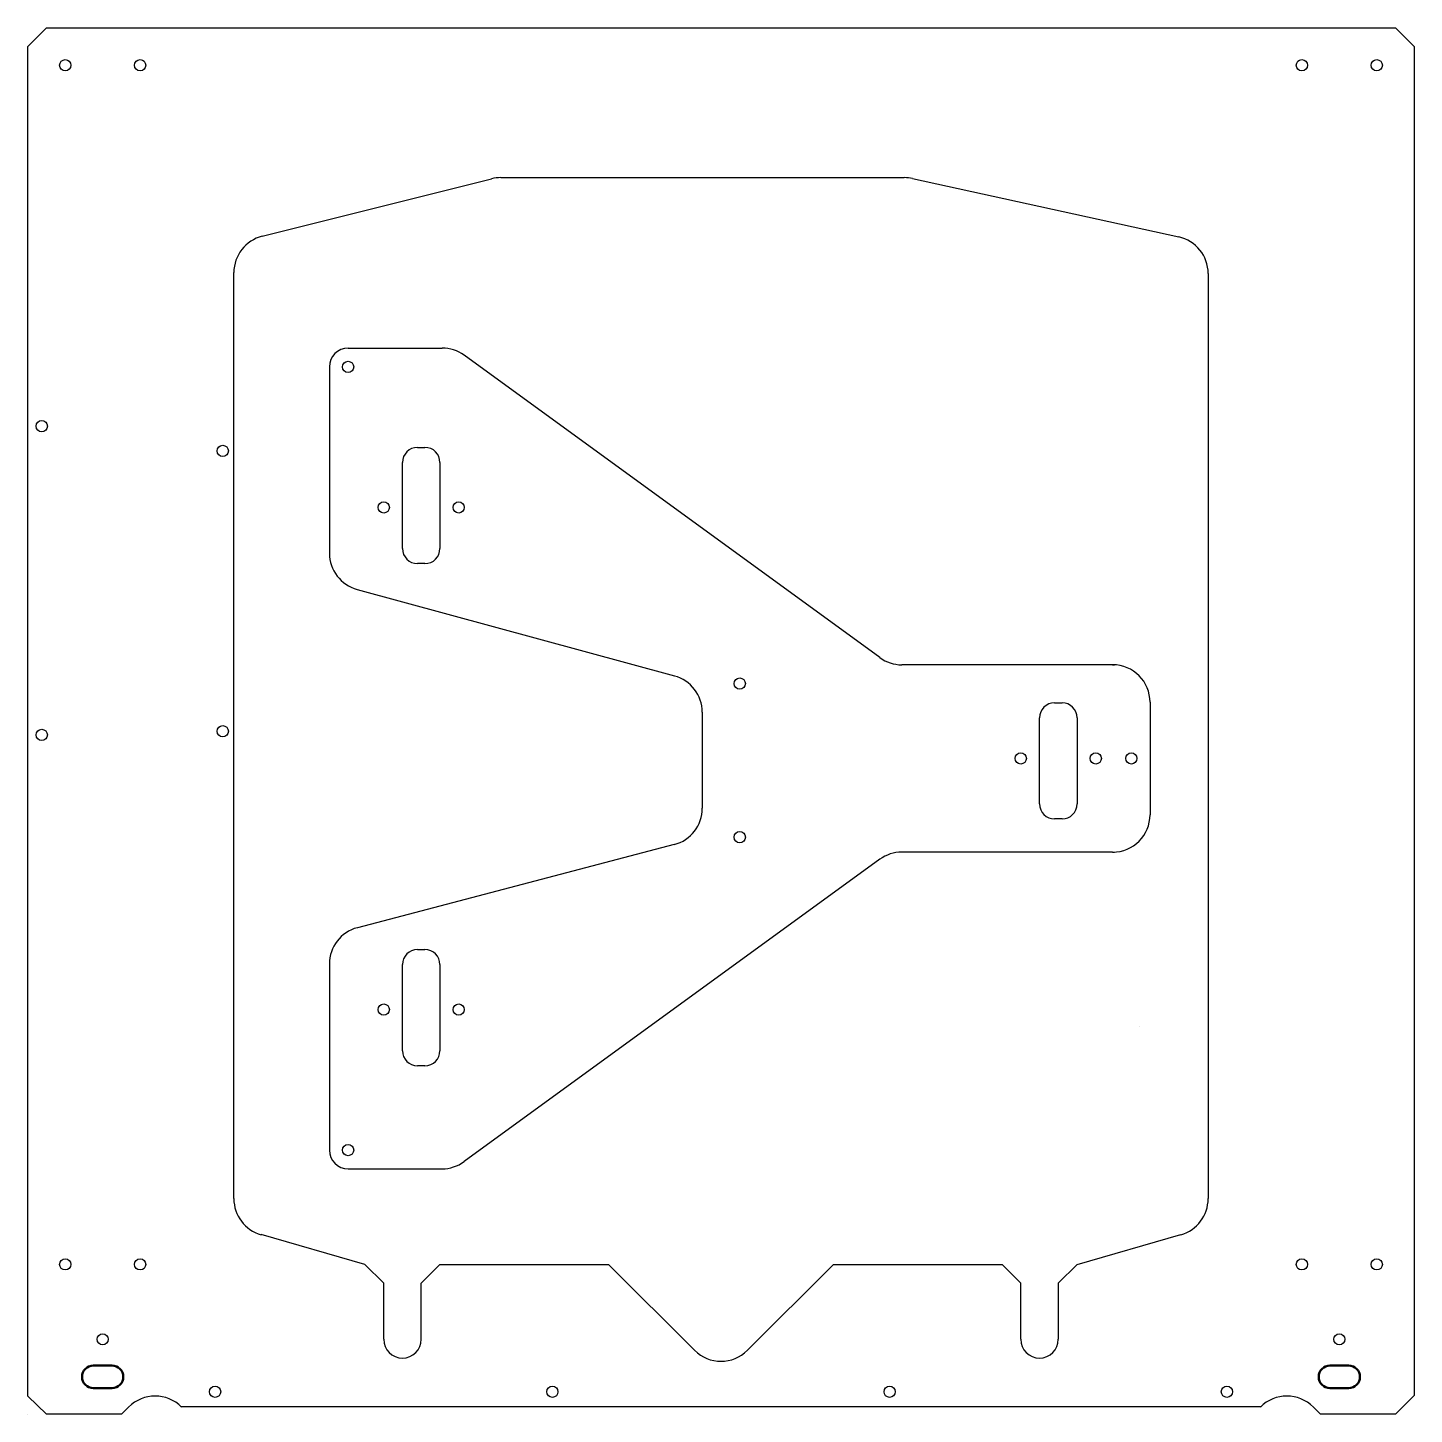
# Model space of a CAD drawing. Header units: millimetres. Extents: x 0 to 370, y 0 to 370.
import ezdxf

# ---------------------------------------------------------------- set-up
doc = ezdxf.new("R2010")
doc.units = ezdxf.units.MM
doc.layers.add('AM_0', color=251, linetype='Continuous', lineweight=50)
for name, color, linetype, lineweight, true_color in [('bed-new', 7, 'Continuous', 25, 0x000000), ('Inside', 7, 'Continuous', 25, 0x000000), ('M3 Hole Bed', 7, 'Continuous', 25, 0x000000), ('M3 Hole Frame', 7, 'Continuous', 25, 0x000000), ('Outside', 7, 'Continuous', 25, 0x000000)]:
    doc.layers.add(name, color=color, linetype=linetype, lineweight=lineweight, true_color=true_color)

msp = doc.modelspace()

# ---------------------------------------------------------------- linework, layer by layer
at = {"layer": 'AM_0'}
for p, q in [((17.5, 13), (22.5, 13)), ((347.5, 13), (352.5, 13)), ((17.5, 7), (22.5, 7)), ((347.5, 7), (352.5, 7))]:
    msp.add_line(p, q, dxfattribs=at)
for centre, start, end in [((17.5, 10), 90, 270), ((22.5, 10), 270, 90), ((347.5, 10), 90, 270), ((352.5, 10), 270, 90)]:
    msp.add_arc(centre, 3, start, end, dxfattribs=at)
at = {"layer": 'bed-new'}
for p, q in [((85.5, 284.5), (110.56, 284.5)), ((227.37, 201.91), (116.44, 282.59)), ((80.5, 279.5), (80.5, 229.76)), ((104, 258.01), (106, 258.01)), ((100, 231.01), (100, 254.01)), ((110, 254.01), (110, 231.01)), ((106, 227.01), (104, 227.01)), ((87.87, 220.11), (172.63, 197.01)), ((289.5, 200), (233.25, 200)), ((289.5, 200), (290, 200)), ((274, 189.86), (276, 189.86)), ((299.5, 190), (299.5, 160)), ((180, 187.36), (180, 161.71)), ((270, 162.86), (270, 185.86)), ((280, 185.86), (280, 162.86)), ((276, 158.86), (274, 158.86)), ((172.54, 152.04), (87.96, 129.84)), ((227.37, 148.09), (116.44, 67.41)), ((289.5, 150), (233.25, 150)), ((289.5, 150), (290, 150)), ((104, 124), (106, 124)), ((80.5, 120.17), (80.5, 70.5)), ((100, 97), (100, 120)), ((110, 120), (110, 97)), ((296.55, 103.38), (296.55, 103.38)), ((106, 93), (104, 93)), ((85.5, 65.5), (110.56, 65.5))]:
    msp.add_line(p, q, dxfattribs=at)
for centre, radius, start, end in [((85.5, 279.5), 5, 90, 180), ((110.56, 274.5), 10, 53.9726, 90), ((104, 254.01), 4, 90, 180), ((106, 254.01), 4, 0, 90), ((90.5, 229.76), 10, 180, 254.7534), ((104, 231.01), 4, 180, 270), ((106, 231.01), 4, 270, 0), ((233.25, 210), 10, 233.9726, 270), ((289.5, 190), 10, 0, 90), ((170, 187.36), 10, 0, 74.7534), ((274, 185.86), 4, 90, 180), ((276, 185.86), 4, 0, 90), ((274, 162.86), 4, 180, 270), ((276, 162.86), 4, 270, 0), ((170, 161.71), 10, 284.7093, 0), ((289.5, 160), 10, 270, 0), ((233.25, 140), 10, 90, 126.0274), ((90.5, 120.17), 10, 104.7093, 180), ((104, 120), 4, 90, 180), ((106, 120), 4, 0, 90), ((104, 97), 4, 180, 270), ((106, 97), 4, 270, 0), ((85.5, 70.5), 5, 180, 270), ((110.56, 75.5), 10, 270, 306.0274)]:
    msp.add_arc(centre, radius, start, end, dxfattribs=at)
at = {"layer": 'Inside'}
for p, q in [((62.57, 314.35), (123.8, 329.7)), ((126.23, 330), (233.92, 330)), ((236.06, 329.77), (307.14, 314.18)), ((55, 57.54), (55, 304.65)), ((315, 304.41), (315, 57.54)), ((90, 40), (62.25, 47.93)), ((280, 40), (307.75, 47.93)), ((95, 35), (90, 40)), ((105, 35), (110, 40)), ((110, 40), (155, 40)), ((177.93, 17.07), (155, 40)), ((192.07, 17.07), (215, 40)), ((215, 40), (260, 40)), ((265, 35), (260, 40)), ((280, 40), (275, 35)), ((95, 20), (95, 35)), ((105, 20), (105, 35)), ((265, 20), (265, 35)), ((275, 35), (275, 20))]:
    msp.add_line(p, q, dxfattribs=at)
for centre, radius, start, end in [((126.23, 320), 10, 90, 104.0694), ((233.92, 320), 10, 77.6315, 90), ((65, 304.65), 10, 104.0694, 180), ((305, 304.41), 10, 0, 77.6315), ((65, 57.54), 10, 180, 254.0546), ((305, 57.54), 10, 285.9454, 0), ((100, 20), 5, 180, 0), ((270, 20), 5, 180, 0), ((185, 24.14), 10, 225, 315)]:
    msp.add_arc(centre, radius, start, end, dxfattribs=at)
at = {"layer": 'M3 Hole Bed'}
for centre in [(85.5, 279.5), (95, 242), (115, 242), (190, 195), (265, 175), (285, 175), (294.5, 175), (190, 154), (95, 108), (115, 108), (85.5, 70.5)]:
    msp.add_circle(centre, 1.5, dxfattribs=at)
at = {"layer": 'M3 Hole Frame'}
msp.add_line((0, 0), (0, 0), dxfattribs=at)
msp.add_line((0, 0), (0, 0), dxfattribs=at)
for centre in [(10, 360), (30, 360), (340, 360), (360, 360), (3.74, 263.68), (52.04, 257.08), (3.74, 181.28), (52.04, 182.28), (10, 40), (30, 40), (340, 40), (360, 40), (20, 20), (350, 20), (50, 6), (140, 6), (230, 6), (320, 6)]:
    msp.add_circle(centre, 1.5, dxfattribs=at)
at = {"layer": 'Outside'}
for p, q in [((0, 365), (5, 370)), ((5, 370), (365, 370)), ((365, 370), (370, 365)), ((0, 4.81), (0, 365)), ((370, 365), (370, 5)), ((5, 0), (0, 4.81)), ((370, 5), (365, 0)), ((25, 0), (5, 0)), ((27, 2), (25, 0)), ((27, 2), (26.93, 1.93)), ((329, 2), (41, 2)), ((41.07, 1.93), (41, 2)), ((328.93, 1.93), (329, 2)), ((345, 0), (343, 2)), ((343, 2), (343.07, 1.93)), ((365, 0), (345, 0))]:
    msp.add_line(p, q, dxfattribs=at)
for centre in [(34, -5.14), (336, -5.14)]:
    msp.add_arc(centre, 10, 45, 135, dxfattribs=at)

doc.saveas('drawing.dxf')
